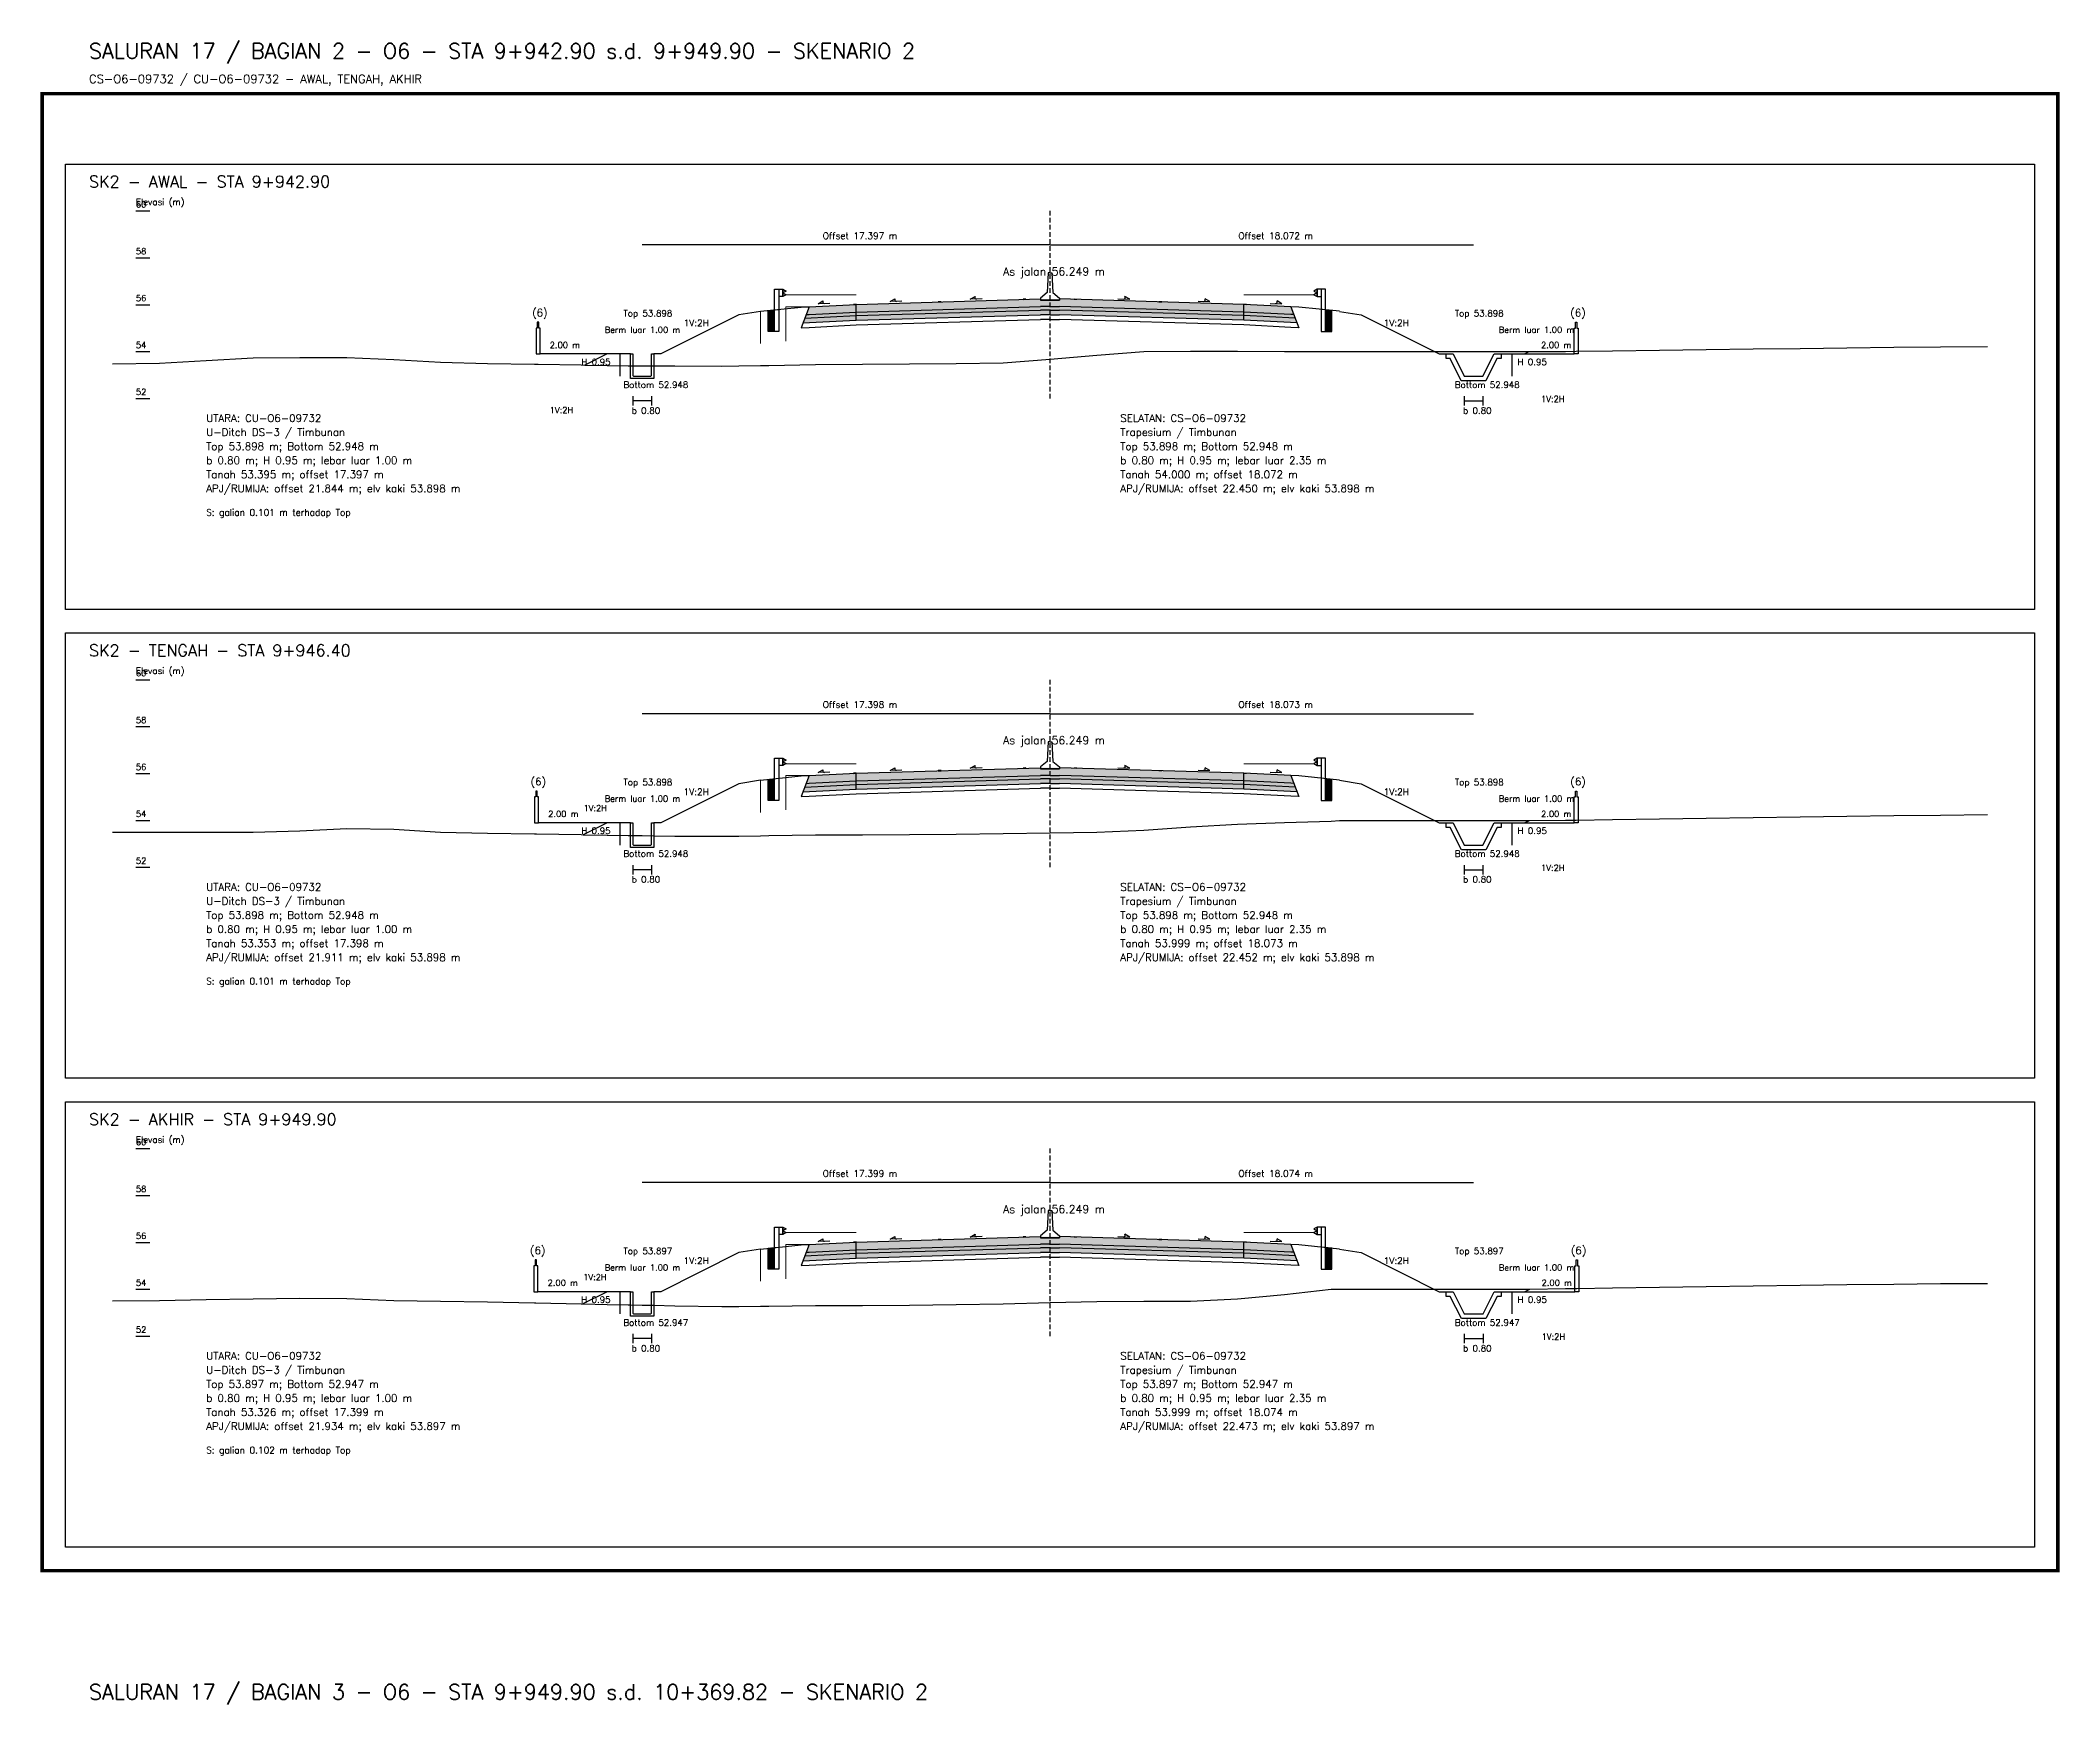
# Model space of a CAD drawing. Header units: metres. Extents: x -24715 to -24517, y 27498 to 30841.
# Drawn here: x -24618.7 to -24532.6, y 29568.7 to 29639.7 of the extents above; entities that cross this region are included whole.
import ezdxf

# ---------------------------------------------------------------- set-up
doc = ezdxf.new("R2010")
doc.units = ezdxf.units.M
doc.linetypes.add('PS_DASH', pattern=[0.3, 0.2, -0.1])
for name, color, linetype, lineweight in [('Dimensi', 230, 'Continuous', 20), ('GRS-ARSIR (HATCH)', 8, 'Continuous', 9), ('Guardrail', 20, 'Continuous', 30), ('HATCH - Beton ramping', 210, 'Continuous', 9), ('HATCH - LFA', 30, 'Continuous', 9), ('HATCH - Pavement', 50, 'Continuous', 9), ('Marka', 20, 'Continuous', 30), ('POT_ALL_GROUP', 2, 'Continuous', 70)]:
    doc.layers.add(name, color=color, linetype=linetype, lineweight=lineweight)
for name, color, linetype in [('POT_ALL_APJ', 2, 'Continuous'), ('POT_ALL_BORDER', 8, 'Continuous'), ('POT_ALL_CHANNEL2', 7, 'Continuous'), ('POT_ALL_DIM', 7, 'Continuous'), ('POT_ALL_GROUND', 1, 'Continuous'), ('POT_ALL_GUIDE', 8, 'Continuous'), ('POT_ALL_NOTE', 30, 'Continuous'), ('POT_ALL_ROAD', 4, 'Continuous')]:
    doc.layers.add(name, color=color, linetype=linetype)
doc.styles.get("Standard").update_dxf_attribs({"font": 'simplex.shx'})

# ---------------------------------------------------------------- blocks, each defined once
blk = doc.blocks.new('JALAN_ASLI_TIPIKAL_2OKT_METER')
at = {"layer": 'Guardrail', "lineweight": 9}
h = blk.add_hatch(dxfattribs=at)
h.set_pattern_fill('JIS_LC_20', color=256, scale=0.002)
h.set_pattern_definition([(45, (-29.65569, -21.99233), (-0.02828427, 0.02828427), []), (45, (-29.65489, -21.99233), (-0.02828427, 0.02828427), [])])
h.paths.add_polyline_path([(-12.025, -1.394), (-11.753, -1.394), (-11.753, -0.471), (-12.018, -0.498)])
h = blk.add_hatch(dxfattribs=at)
h.set_pattern_fill('JIS_LC_20', color=256, scale=0.002)
h.set_pattern_definition([(45, (-29.40569, -21.99233), (-0.02828427, 0.02828427), []), (45, (-29.40489, -21.99233), (-0.02828427, 0.02828427), [])])
h.paths.add_polyline_path([(12.018, -0.498), (11.753, -0.471), (11.753, -1.394), (12.025, -1.394)])
at = {"layer": 'HATCH - Beton ramping'}
h = blk.add_hatch(dxfattribs=at)
h.set_pattern_fill('AR-CONC', color=256, scale=0.0005)
h.set_pattern_definition([(50, (-28.949556, -21.99233), (0.09109233, -0.00796954), [0.009525, -0.104775]), (355, (-28.94956, -21.99233), (-0.0176217, 0.09552842), [0.00762, -0.0838203]), (100.45144, (-28.941965, -21.992995), (0.07347062, 0.08755888), [0.008095, -0.08904512]), (46.1842, (-28.94956, -21.96693), (0.13553952, -0.02102116), [0.0142875, -0.1571625]), (96.63556, (-28.93826, -21.96868), (0.11870207, 0.12371306), [0.0121425, -0.1335678]), (351.18415, (-28.94956, -21.96693), (0.11870207, 0.12371306), [0.01143, -0.12572987]), (21, (-28.936856, -21.97328), (0.0758072, -0.0511326), [0.009525, -0.104775]), (326, (-28.93686, -21.97328), (0.03090101, 0.09209398), [0.00762, -0.08382]), (71.45144, (-28.93054, -21.97754), (0.1067082, 0.04096138), [0.008095, -0.08904497]), (37.5, (-28.949556, -21.99233), (0.001544302, 0.04227752), [0, -0.082804, 0, -0.08509, 0, -0.0841375]), (7.5, (-28.949556, -21.99233), (0.03340983, 0.05009029), [0, -0.048514, 0, -0.080899, 0, -0.0320675]), (327.5, (-28.977877, -21.99233), (0.067795298, -0.002864372), [0, -0.03175, 0, -0.09906, 0, -0.131445]), (317.5, (-28.990577, -21.99233), (0.07406459, 0.01271325), [0, -0.041275, 0, -0.065786, 0, -0.093345])])
h.paths.add_polyline_path([(-8.27, -0.566), (-10.401, -0.666), (-10.461, -0.826), (-8.27, -0.716)])
h.paths.add_polyline_path([(-0.4, -0.48), (0, -0.48), (0, -0.33), (-0.4, -0.33), (-8.27, -0.566), (-8.27, -0.716)])
h = blk.add_hatch(dxfattribs=at)
h.set_pattern_fill('AR-CONC', color=256, scale=0.0005)
h.set_pattern_definition([(50, (-28.699556, -21.99233), (0.09109233, -0.00796954), [0.009525, -0.104775]), (355, (-28.69956, -21.99233), (-0.01762171, 0.09552842), [0.00762, -0.0838203]), (100.45144, (-28.691965, -21.992995), (0.07347062, 0.08755888), [0.008095, -0.08904512]), (46.1842, (-28.69956, -21.96693), (0.13553952, -0.02102116), [0.0142875, -0.1571625]), (96.63556, (-28.68826, -21.96868), (0.11870207, 0.12371306), [0.0121425, -0.1335678]), (351.18415, (-28.69956, -21.96693), (0.11870207, 0.12371306), [0.01143, -0.12572987]), (21, (-28.686856, -21.97328), (0.0758072, -0.0511326), [0.009525, -0.104775]), (326, (-28.68686, -21.97328), (0.03090101, 0.09209398), [0.00762, -0.08382]), (71.45144, (-28.68054, -21.97754), (0.10670821, 0.04096138), [0.008095, -0.08904497]), (37.5, (-28.699556, -21.99233), (0.001544302, 0.04227752), [0, -0.082804, 0, -0.08509, 0, -0.0841375]), (7.5, (-28.699556, -21.99233), (0.03340983, 0.050090287), [0, -0.048514, 0, -0.080899, 0, -0.0320675]), (327.5, (-28.727877, -21.99233), (0.067795298, -0.002864372), [0, -0.03175, 0, -0.09906, 0, -0.131445]), (317.5, (-28.740577, -21.99233), (0.07406459, 0.012713246), [0, -0.041275, 0, -0.065786, 0, -0.093345])])
h.paths.add_polyline_path([(8.27, -0.566), (10.401, -0.666), (10.461, -0.826), (8.27, -0.716)])
h.paths.add_polyline_path([(0.4, -0.48), (0, -0.48), (0, -0.33), (0.4, -0.33), (8.27, -0.566), (8.27, -0.716)])
at = {"layer": 'HATCH - LFA'}
h = blk.add_hatch(dxfattribs=at)
h.set_pattern_fill('GRAVEL', color=256, scale=0.0075)
h.set_pattern_definition([(228.012788, (-28.812396, -21.801831), (-1.524, -1.7145), [0.0256291, -2.5372863]), (184.96974, (-28.829541, -21.820881), (2.2859999991, 0.1905000109), [0.04398035, -4.3540537]), (132.510447, (-28.873356, -21.824691), (1.9050000008, -2.0954999993), [0.0310111, -3.0701042]), (267.27369, (-28.947651, -21.872316), (0.1905000004, 3.81), [0.0400503, -3.9649828]), (292.833654, (-28.949556, -21.912321), (-0.9525, 2.286), [0.0392725, -3.8879856]), (357.27369, (-28.934316, -21.948516), (-3.81, 0.1905000004), [0.0400503, -3.9649828]), (37.69424, (-28.894311, -21.950421), (-2.4764999999, -1.9050000001), [0.0529645, -5.24348365]), (72.255328, (-28.852401, -21.918036), (1.3335000004, 4.1909999999), [0.050004, -4.95039425]), (121.429566, (-28.837161, -21.870411), (-1.5240000002, 2.4764999999), [0.040186, -3.9784159]), (175.23636, (-28.858116, -21.836121), (2.0955, -0.1905), [0.0458785, -2.2480453]), (222.397438, (-28.903836, -21.832311), (-2.2859999999, -2.0955000001), [0.05933084, -5.8737579]), (138.814075, (-28.759056, -21.874221), (-1.3335, 1.143), [0.0202503, -2.0047924]), (171.469234, (-28.774296, -21.860886), (2.4765, -0.3809999996), [0.03852615, -3.8140979]), (225, (-28.8124, -21.85517), (0, -0.1905), [0.0269407, -0.242467]), (203.19859, (-28.82573, -21.832311), (0.9525, 0.381), [0.0145081, -1.4362967]), (291.80141, (-28.839066, -21.838026), (-0.1905, 0.5715), [0.0205174, -1.0053565]), (30.96376, (-28.831446, -21.857076), (0.5715, 0.381), [0.033324, -1.0774724]), (161.56505, (-28.80287, -21.83993), (0.381, -0.1905), [0.0240965, -0.5783174]), (16.38954, (-28.949556, -21.838026), (1.905, 0.5715), [0.0337566, -3.341912]), (70.346176, (-28.917171, -21.828501), (-0.762, -2.0955), [0.0283199, -2.8036662]), (293.19859, (-28.80287, -21.801831), (-0.381, 0.9525), [0.029016, -1.4217888]), (343.61046, (-28.791441, -21.828501), (-1.905, 0.5715), [0.0337566, -3.341912]), (339.443955, (-28.949556, -21.956136), (-0.9525, 0.381), [0.0325526, -1.5950801]), (294.77514, (-28.919076, -21.967566), (-0.952500001, 2.0954999995), [0.0272754, -2.7002695]), (66.80141, (-28.800966, -21.992331), (0.381, 0.9525), [0.029016, -1.4217888]), (17.354025, (-28.789536, -21.965661), (-2.4765, -0.762), [0.0319337, -3.1614282]), (69.443955, (-28.89431, -21.992331), (-0.381, -0.9525), [0.0162763, -1.6113564]), (101.30993, (-28.812396, -21.99233), (-0.1905, 0.762), [0.0097136, -0.9616496]), (165.96376, (-28.8143, -21.982806), (0.5715, -0.1905), [0.0392725, -0.7461791]), (186.009006, (-28.852401, -21.973281), (1.905, 0.1905), [0.036395, -3.6031024]), (303.69007, (-28.831446, -21.87422), (-0.1905, 0.381), [0.0274743, -0.6593832]), (353.157227, (-28.816206, -21.897081), (3.2385, -0.3809999998), [0.0479668, -4.7487007]), (60.945396, (-28.76858, -21.902796), (-0.762, -1.3335), [0.0196131, -1.9417044]), (90, (-28.75906, -21.88565), (-0.1905, 0.1905), [0.01143, -0.17907]), (120.256437, (-28.856211, -21.967566), (0.762, -1.3335), [0.026465, -2.6200456]), (48.012787, (-28.869546, -21.944706), (1.524, 1.7145), [0.0512582, -2.5116572]), (0, (-28.83526, -21.9066), (0.1905, 0.1905), [0.04953, -0.14097]), (325.304846, (-28.785726, -21.906606), (1.9050000007, -1.333499999), [0.0301207, -2.9819488]), (254.0546, (-28.76096, -21.92375), (-0.1905, -0.762), [0.0277372, -1.3591238]), (207.645975, (-28.768581, -21.950421), (-3.6195000001, -1.9049999997), [0.0451609, -4.4709348]), (175.426079, (-28.808586, -21.971376), (-2.4765, 0.1905), [0.0477772, -4.7299385])])
h.paths.add_polyline_path([(-8.27, -0.716), (-10.461, -0.826), (-10.54, -1.03), (-8.27, -0.916)])
h.paths.add_polyline_path([(-0.4, -0.68), (0, -0.68), (0, -0.48), (-0.4, -0.48), (-8.27, -0.716), (-8.27, -0.916)])
h = blk.add_hatch(dxfattribs=at)
h.set_pattern_fill('GRAVEL', color=256, scale=0.0075)
h.set_pattern_definition([(228.012788, (-28.562396, -21.801831), (-1.524, -1.7145), [0.0256291, -2.5372863]), (184.96974, (-28.579541, -21.820881), (2.2859999991, 0.1905000109), [0.04398035, -4.3540537]), (132.510447, (-28.623356, -21.824691), (1.9050000008, -2.0954999993), [0.0310111, -3.0701042]), (267.27369, (-28.697651, -21.872316), (0.1905000004, 3.81), [0.04005034, -3.9649828]), (292.833654, (-28.699556, -21.912321), (-0.9525, 2.286), [0.0392725, -3.8879856]), (357.27369, (-28.684316, -21.948516), (-3.81, 0.1905000004), [0.04005034, -3.9649828]), (37.69424, (-28.644311, -21.950421), (-2.4764999999, -1.9050000001), [0.0529645, -5.24348365]), (72.255328, (-28.602401, -21.918036), (1.3335000004, 4.1909999999), [0.050004, -4.95039425]), (121.429566, (-28.587161, -21.870411), (-1.5240000002, 2.4764999999), [0.040186, -3.9784159]), (175.23636, (-28.608116, -21.836121), (2.0955, -0.1905000003), [0.0458785, -2.2480453]), (222.397438, (-28.653836, -21.832311), (-2.2859999999, -2.0955000001), [0.05933084, -5.87375794]), (138.814075, (-28.509056, -21.874221), (-1.3335, 1.143), [0.02025034, -2.0047924]), (171.469234, (-28.524296, -21.860886), (2.4765, -0.3809999996), [0.03852615, -3.8140979]), (225, (-28.5624, -21.85517), (0, -0.1905), [0.0269407, -0.242467]), (203.19859, (-28.57573, -21.832311), (0.9525, 0.381), [0.0145081, -1.4362967]), (291.80141, (-28.589066, -21.838026), (-0.1905, 0.5715), [0.0205174, -1.0053565]), (30.96376, (-28.581446, -21.857076), (0.5715, 0.381), [0.033324, -1.0774724]), (161.56505, (-28.55287, -21.83993), (0.381, -0.1905), [0.0240965, -0.57831736]), (16.38954, (-28.699556, -21.838026), (1.905, 0.5715), [0.0337566, -3.341912]), (70.346176, (-28.667171, -21.828501), (-0.762, -2.0955), [0.0283199, -2.8036662]), (293.19859, (-28.55287, -21.801831), (-0.381, 0.9525), [0.029016, -1.4217888]), (343.61046, (-28.541441, -21.828501), (-1.905, 0.5714999999), [0.0337566, -3.341912]), (339.443955, (-28.699556, -21.956136), (-0.9525, 0.381), [0.03255264, -1.5950801]), (294.77514, (-28.669076, -21.967566), (-0.952500001, 2.0954999995), [0.0272754, -2.7002695]), (66.80141, (-28.550966, -21.992331), (0.381, 0.9525), [0.029016, -1.4217888]), (17.354025, (-28.539536, -21.965661), (-2.4765, -0.7620000002), [0.0319337, -3.1614282]), (69.443955, (-28.64431, -21.992331), (-0.381, -0.9525), [0.0162763, -1.6113564]), (101.30993, (-28.562396, -21.99233), (-0.1905, 0.762), [0.0097136, -0.9616496]), (165.96376, (-28.5643, -21.982806), (0.5715, -0.1905), [0.0392725, -0.7461791]), (186.009006, (-28.602401, -21.973281), (1.905, 0.1905), [0.036395, -3.6031024]), (303.69007, (-28.581446, -21.87422), (-0.1905, 0.381), [0.0274743, -0.6593832]), (353.157227, (-28.566206, -21.897081), (3.2385, -0.3809999998), [0.04796676, -4.7487007]), (60.945396, (-28.51858, -21.902796), (-0.762, -1.3335), [0.0196131, -1.9417044]), (90, (-28.50906, -21.88565), (-0.1905, 0.1905), [0.01143, -0.17907]), (120.256437, (-28.606211, -21.967566), (0.762, -1.3335), [0.026465, -2.62004556]), (48.012787, (-28.619546, -21.944706), (1.524, 1.7145), [0.0512582, -2.5116572]), (0, (-28.58526, -21.9066), (0.1905, 0.1905), [0.04953, -0.14097]), (325.304846, (-28.535726, -21.906606), (1.9050000007, -1.333499999), [0.0301207, -2.98194875]), (254.054604, (-28.51096, -21.92375), (-0.1905, -0.762), [0.0277372, -1.35912375]), (207.645975, (-28.518581, -21.950421), (-3.6195000001, -1.9049999997), [0.0451609, -4.4709348]), (175.426079, (-28.558586, -21.971376), (-2.4765, 0.1905), [0.0477772, -4.7299385])])
h.paths.add_polyline_path([(8.27, -0.716), (10.461, -0.826), (10.54, -1.03), (8.27, -0.916)])
h.paths.add_polyline_path([(0.4, -0.68), (0, -0.68), (0, -0.48), (0.4, -0.48), (8.27, -0.716), (8.27, -0.916)])
at = {"layer": 'HATCH - Pavement'}
h = blk.add_hatch(dxfattribs=at)
h.set_pattern_fill('AR-CONC', color=256, scale=0.001)
h.set_pattern_definition([(50, (-89.43046, -52.62889), (0.18218467, -0.01593909), [0.01905, -0.20955]), (355, (-89.43046, -52.6289), (-0.03524342, 0.19105685), [0.01524, -0.1676406]), (100.45144, (-89.41528, -52.63022), (0.14694125, 0.17511775), [0.01619, -0.17809024]), (46.1842, (-89.43046, -52.5781), (0.27107904, -0.04204233), [0.028575, -0.314325]), (96.63556, (-89.40787, -52.5816), (0.23740413, 0.2474261), [0.024285, -0.2671356]), (351.18415, (-89.43046, -52.5781), (0.2374041, 0.2474261), [0.02286, -0.2514597]), (21, (-89.40506, -52.59079), (0.1516144, -0.1022652), [0.01905, -0.20955]), (326, (-89.40506, -52.5908), (0.06180203, 0.18418797), [0.01524, -0.16764]), (71.45144, (-89.39243, -52.59931), (0.21341642, 0.08192277), [0.01619, -0.17808994]), (37.5, (-89.43046, -52.62889), (0.003088603, 0.08455504), [0, -0.165608, 0, -0.17018, 0, -0.168275]), (7.5, (-89.43046, -52.62889), (0.06681966, 0.100180575), [0, -0.097028, 0, -0.161798, 0, -0.064135]), (327.5, (-89.4871, -52.62889), (0.135590595, -0.005728744), [0, -0.0635, 0, -0.19812, 0, -0.26289]), (317.5, (-89.5125, -52.62889), (0.14812918, 0.02542649), [0, -0.08255, 0, -0.131572, 0, -0.18669])])
h.paths.add_polyline_path([(-8.27, -0.236), (-10.27, -0.336), (-10.401, -0.673), (-10.27, -0.666), (-8.27, -0.566)])
h.paths.add_polyline_path([(-0.4, -0.33), (0, -0.33), (0, 0), (-0.4, 0), (-8.27, -0.236), (-8.27, -0.566)])
h = blk.add_hatch(dxfattribs=at)
h.set_pattern_fill('AR-CONC', color=256, scale=0.001)
h.set_pattern_definition([(50, (-89.18046, -52.62889), (0.18218467, -0.01593909), [0.01905, -0.20955]), (355, (-89.18046, -52.6289), (-0.03524342, 0.19105685), [0.01524, -0.16764058]), (100.45144, (-89.16528, -52.63022), (0.14694125, 0.17511775), [0.01619, -0.17809024]), (46.1842, (-89.18046, -52.5781), (0.27107904, -0.04204233), [0.028575, -0.314325]), (96.63556, (-89.15787, -52.5816), (0.23740413, 0.2474261), [0.024285, -0.2671356]), (351.18415, (-89.18046, -52.5781), (0.2374041, 0.2474261), [0.02286, -0.2514597]), (21, (-89.15506, -52.59079), (0.1516144, -0.1022652), [0.01905, -0.20955]), (326, (-89.15506, -52.5908), (0.06180203, 0.18418797), [0.01524, -0.16764]), (71.45144, (-89.14243, -52.59931), (0.21341642, 0.08192277), [0.01619, -0.17808994]), (37.5, (-89.18046, -52.62889), (0.003088603, 0.08455504), [0, -0.165608, 0, -0.17018, 0, -0.168275]), (7.5, (-89.18046, -52.62889), (0.06681966, 0.100180575), [0, -0.097028, 0, -0.161798, 0, -0.064135]), (327.5, (-89.2371, -52.62889), (0.135590595, -0.005728744), [0, -0.0635, 0, -0.19812, 0, -0.26289]), (317.5, (-89.2625, -52.62889), (0.14812918, 0.02542649), [0, -0.08255, 0, -0.131572, 0, -0.18669])])
h.paths.add_polyline_path([(8.27, -0.236), (10.27, -0.336), (10.401, -0.673), (10.27, -0.666), (8.27, -0.566)])
h.paths.add_polyline_path([(0.4, -0.33), (0, -0.33), (0, 0), (0.4, 0), (8.27, -0.236), (8.27, -0.566)])
at = {"layer": 'Marka'}
h = blk.add_hatch(color=256, dxfattribs=at)
h.dxf.hatch_style = 1
h.paths.add_polyline_path([(-8.27, -0.23), (-8.39, -0.236), (-8.39, -0.242), (-8.27, -0.236)])
h.paths.add_polyline_path([(-4.65, -0.122), (-4.77, -0.125), (-4.77, -0.131), (-4.65, -0.128)])
h.paths.add_polyline_path([(-1.03, -0.019), (-1.03, -0.013), (-1.15, -0.017), (-1.15, -0.023)])
h = blk.add_hatch(color=256, dxfattribs=at)
h.dxf.hatch_style = 1
h.paths.add_polyline_path([(8.27, -0.23), (8.39, -0.236), (8.39, -0.242), (8.27, -0.236)])
h.paths.add_polyline_path([(4.65, -0.122), (4.77, -0.125), (4.77, -0.131), (4.65, -0.128)])
h.paths.add_polyline_path([(1.03, -0.019), (1.03, -0.013), (1.15, -0.017), (1.15, -0.023)])
for p, q in [((-8.27, -0.236), (-0.4, 0)), ((8.27, -0.236), (0.4, 0)), ((-12.353, -0.533), (-10.622, -0.354)), ((-10.27, -0.336), (-10.62, -1.234)), ((-10.62, -0.354), (-10.27, -0.336)), ((-10.461, -0.826), (-8.27, -0.716)), ((-10.401, -0.673), (-10.27, -0.666)), ((-10.27, -0.336), (-8.27, -0.236)), ((-10.27, -0.666), (-8.27, -0.566)), ((-8.27, -0.916), (-8.27, -0.236)), ((-8.27, -0.566), (-0.4, -0.33)), ((-8.27, -0.716), (-0.4, -0.48)), ((-8.27, -0.916), (-0.4, -0.68)), ((0, -0.05), (-0.4, -0.05)), ((0, -0.33), (-0.4, -0.33)), ((0, -0.48), (-0.4, -0.48)), ((0, -0.68), (-0.4, -0.68)), ((0, -0.05), (0.4, -0.05)), ((0, -0.33), (0.4, -0.33)), ((0, -0.48), (0.4, -0.48)), ((0, -0.68), (0.4, -0.68)), ((8.27, -0.566), (0.4, -0.33)), ((8.27, -0.716), (0.4, -0.48)), ((8.27, -0.916), (0.4, -0.68)), ((8.27, -0.916), (8.27, -0.236)), ((10.27, -0.336), (8.27, -0.236)), ((10.27, -0.666), (8.27, -0.566)), ((10.461, -0.826), (8.27, -0.716)), ((10.27, -0.336), (10.62, -1.234)), ((10.62, -0.354), (10.27, -0.336)), ((10.401, -0.673), (10.27, -0.666)), ((12.353, -0.533), (10.622, -0.354)), ((-10.62, -1.234), (-10.27, -1.216)), ((-10.54, -1.03), (-8.27, -0.916)), ((-10.27, -1.216), (-8.27, -1.116)), ((-8.27, -1.116), (-0.4, -0.88)), ((0, -0.88), (-0.4, -0.88)), ((0, -0.88), (0.4, -0.88)), ((8.27, -1.116), (0.4, -0.88)), ((10.54, -1.03), (8.27, -0.916)), ((10.27, -1.216), (8.27, -1.116)), ((10.62, -1.234), (10.27, -1.216))]:
    blk.add_line(p, q)
for points in [[(0, 1.11), (-0.075, 1.11), (-0.125, 0.27), (-0.4, 0.03), (-0.4, -0.05), (0, -0.05)], [(0, 1.11), (0.075, 1.11), (0.125, 0.27), (0.4, 0.03), (0.4, -0.05), (0, -0.05)], [(-6.818, -0.116), (-6.616, 0)], [(-3.401, -0.02), (-3.199, 0.096)], [(3.401, -0.02), (3.199, 0.096)], [(6.818, -0.116), (6.616, 0)], [(-9.887, -0.208), (-9.686, -0.092)], [(-9.387, -0.193), (-9.887, -0.208)], [(-6.318, -0.101), (-6.818, -0.116)], [(-2.901, -0.005), (-3.401, -0.02)], [(2.901, -0.005), (3.401, -0.02)], [(6.318, -0.101), (6.818, -0.116)], [(9.387, -0.193), (9.887, -0.208)], [(9.887, -0.208), (9.686, -0.092)]]:
    blk.add_lwpolyline(points)
for centre, start, end in [((-6.556, -0.037), 148.28164, 271.71836), ((-3.139, 0.059), 148.28164, 271.71836), ((3.139, 0.059), 268.28164, 31.71836), ((6.556, -0.037), 268.28164, 31.71836), ((-9.625, -0.129), 148.28164, 271.71836), ((9.625, -0.129), 268.28164, 31.71836)]:
    blk.add_arc(centre, 0.0711, start, end)
at = {"layer": 'Dimensi'}
for p, q in [((-8.27, 0.168), (-11.27, 0.168)), ((8.27, 0.168), (11.27, 0.168))]:
    blk.add_line(p, q, dxfattribs=at)
at = {"layer": 'GRS-ARSIR (HATCH)'}
for p, q in [((-12.353, -0.533), (-12.353, -1.909)), ((-11.27, -0.336), (-11.27, -1.803)), ((-10.27, -0.336), (-11.27, -0.336))]:
    blk.add_line(p, q, dxfattribs=at)
at = {"layer": 'Guardrail'}
for points in [[(-11.753, -1.394), (-11.753, 0.406), (-11.575, 0.406), (-11.575, -1.394), (-11.753, -1.394)], [(-11.575, 0.406), (-11.397, 0.406), (-11.397, 0.094), (-11.575, 0.094)], [(-11.397, 0.25), (-11.397, 0.406), (-11.262, 0.328), (-11.397, 0.25)], [(-11.397, 0.094), (-11.397, 0.25), (-11.262, 0.172), (-11.397, 0.094)], [(11.397, 0.25), (11.397, 0.406), (11.262, 0.328), (11.397, 0.25)], [(11.397, 0.094), (11.397, 0.25), (11.262, 0.172), (11.397, 0.094)], [(11.575, 0.406), (11.397, 0.406), (11.397, 0.094), (11.575, 0.094)], [(11.753, -1.394), (11.753, 0.406), (11.575, 0.406), (11.575, -1.394), (11.753, -1.394)], [(-11.575, -1.394), (-12.025, -1.394), (-12.018, -0.498), (-11.568, -0.453), (-11.575, -1.394)], [(11.575, -1.394), (12.025, -1.394), (12.018, -0.498), (11.568, -0.453), (11.575, -1.394)]]:
    blk.add_lwpolyline(points, dxfattribs=at)
at = {"layer": 'Marka'}
for points in [[(-8.39, -0.242), (-8.27, -0.236), (-8.27, -0.23), (-8.39, -0.236), (-8.39, -0.242)], [(8.39, -0.242), (8.27, -0.236), (8.27, -0.23), (8.39, -0.236), (8.39, -0.242)]]:
    blk.add_lwpolyline(points, dxfattribs=at)
for points in [[(-4.65, -0.122), (-4.77, -0.125), (-4.77, -0.131), (-4.65, -0.128)], [(-1.03, -0.013), (-1.15, -0.017), (-1.15, -0.023), (-1.03, -0.019)], [(1.03, -0.013), (1.15, -0.017), (1.15, -0.023), (1.03, -0.019)], [(4.65, -0.122), (4.77, -0.125), (4.77, -0.131), (4.65, -0.128)]]:
    blk.add_lwpolyline(points, close=True, dxfattribs=at)

msp = doc.modelspace()

# ---------------------------------------------------------------- linework, layer by layer
at = {"layer": 'POT_ALL_APJ', "linetype": 'Continuous'}
for points in [[(-24597.57834, 29627.38445), (-24597.57834, 29626.28004), (-24597.40834, 29626.28004), (-24597.40834, 29627.38445), (-24597.46334, 29627.38445), (-24597.46334, 29627.63445), (-24597.49334, 29627.63445), (-24597.52334, 29627.63445), (-24597.52334, 29627.38445), (-24597.57834, 29627.38445)], [(-24553.11434, 29627.38445), (-24553.11434, 29626.28004), (-24553.28434, 29626.28004), (-24553.28434, 29627.38445), (-24553.22934, 29627.38445), (-24553.22934, 29627.63445), (-24553.19934, 29627.63445), (-24553.16934, 29627.63445), (-24553.16934, 29627.38445), (-24553.11434, 29627.38445)], [(-24594.54645, 29626.28004), (-24597.40834, 29626.28004)], [(-24555.40234, 29626.28004), (-24553.28434, 29626.28004)], [(-24597.64508, 29607.38395), (-24597.64508, 29606.27954), (-24597.47508, 29606.27954), (-24597.47508, 29607.38395), (-24597.53008, 29607.38395), (-24597.53008, 29607.63395), (-24597.56008, 29607.63395), (-24597.59008, 29607.63395), (-24597.59008, 29607.38395), (-24597.64508, 29607.38395)], [(-24553.11254, 29607.38395), (-24553.11254, 29606.27954), (-24553.28254, 29606.27954), (-24553.28254, 29607.38395), (-24553.22754, 29607.38395), (-24553.22754, 29607.63395), (-24553.19754, 29607.63395), (-24553.16754, 29607.63395), (-24553.16754, 29607.38395), (-24553.11254, 29607.38395)], [(-24594.54751, 29606.27954), (-24597.47508, 29606.27954)], [(-24555.40128, 29606.27954), (-24553.28254, 29606.27954)], [(-24597.66861, 29587.38346), (-24597.66861, 29586.27905), (-24597.49861, 29586.27905), (-24597.49861, 29587.38346), (-24597.55361, 29587.38346), (-24597.55361, 29587.63346), (-24597.58361, 29587.63346), (-24597.61361, 29587.63346), (-24597.61361, 29587.38346), (-24597.66861, 29587.38346)], [(-24553.09121, 29587.38346), (-24553.09121, 29586.27905), (-24553.26121, 29586.27905), (-24553.26121, 29587.38346), (-24553.20621, 29587.38346), (-24553.20621, 29587.63346), (-24553.17621, 29587.63346), (-24553.14621, 29587.63346), (-24553.14621, 29587.38346), (-24553.09121, 29587.38346)], [(-24594.54857, 29586.27905), (-24597.49861, 29586.27905)], [(-24555.40021, 29586.27905), (-24553.26121, 29586.27905)]]:
    msp.add_lwpolyline(points, dxfattribs=at)
at = {"layer": 'POT_ALL_BORDER', "linetype": 'Continuous'}
for points in [[(-24617.64939, 29634.3816), (-24533.64939, 29634.3816), (-24533.64939, 29615.3816), (-24617.64939, 29615.3816), (-24617.64939, 29634.3816)], [(-24617.64939, 29614.3816), (-24533.64939, 29614.3816), (-24533.64939, 29595.3816), (-24617.64939, 29595.3816), (-24617.64939, 29614.3816)], [(-24617.64939, 29594.3816), (-24533.64939, 29594.3816), (-24533.64939, 29575.3816), (-24617.64939, 29575.3816), (-24617.64939, 29594.3816)]]:
    msp.add_lwpolyline(points, dxfattribs=at)
at = {"layer": 'POT_ALL_CHANNEL2', "linetype": 'Continuous'}
for points in [[(-24592.64645, 29626.28004), (-24592.54645, 29626.28004), (-24592.54645, 29625.23004), (-24593.54645, 29625.23004), (-24593.54645, 29626.28004), (-24593.44645, 29626.28004), (-24593.44645, 29625.36004), (-24593.41645, 29625.33004), (-24592.67645, 29625.33004), (-24592.64645, 29625.36004), (-24592.64645, 29626.28004)], [(-24558.75234, 29626.28004), (-24558.45234, 29626.28004), (-24557.97734, 29625.33004), (-24557.17734, 29625.33004), (-24556.70234, 29626.28004), (-24556.40234, 29626.28004), (-24556.40234, 29626.08004), (-24556.57873, 29626.08004), (-24557.05373, 29625.13004), (-24558.10095, 29625.13004), (-24558.57595, 29626.08004), (-24558.75234, 29626.08004), (-24558.75234, 29626.28004)], [(-24592.64751, 29606.27954), (-24592.54751, 29606.27954), (-24592.54751, 29605.22954), (-24593.54751, 29605.22954), (-24593.54751, 29606.27954), (-24593.44751, 29606.27954), (-24593.44751, 29605.35954), (-24593.41751, 29605.32954), (-24592.67751, 29605.32954), (-24592.64751, 29605.35954), (-24592.64751, 29606.27954)], [(-24558.75128, 29606.27954), (-24558.45128, 29606.27954), (-24557.97628, 29605.32954), (-24557.17628, 29605.32954), (-24556.70128, 29606.27954), (-24556.40128, 29606.27954), (-24556.40128, 29606.07954), (-24556.57767, 29606.07954), (-24557.05267, 29605.12954), (-24558.09988, 29605.12954), (-24558.57488, 29606.07954), (-24558.75128, 29606.07954), (-24558.75128, 29606.27954)], [(-24592.64857, 29586.27905), (-24592.54857, 29586.27905), (-24592.54857, 29585.22905), (-24593.54857, 29585.22905), (-24593.54857, 29586.27905), (-24593.44857, 29586.27905), (-24593.44857, 29585.35905), (-24593.41857, 29585.32905), (-24592.67857, 29585.32905), (-24592.64857, 29585.35905), (-24592.64857, 29586.27905)], [(-24558.75021, 29586.27905), (-24558.45021, 29586.27905), (-24557.97521, 29585.32905), (-24557.17521, 29585.32905), (-24556.70021, 29586.27905), (-24556.40021, 29586.27905), (-24556.40021, 29586.07905), (-24556.57661, 29586.07905), (-24557.05161, 29585.12905), (-24558.09882, 29585.12905), (-24558.57382, 29586.07905), (-24558.75021, 29586.07905), (-24558.75021, 29586.27905)]]:
    msp.add_lwpolyline(points, dxfattribs=at)
at = {"layer": 'POT_ALL_DIM', "linetype": 'Continuous'}
for points in [[(-24575.64939, 29630.93092), (-24593.04645, 29630.93092)], [(-24575.64939, 29630.93092), (-24557.57734, 29630.93092)], [(-24593.99645, 29626.28004), (-24593.99645, 29625.33004)], [(-24555.95234, 29626.28004), (-24555.95234, 29625.33004)], [(-24593.44645, 29624.48004), (-24593.44645, 29624.08004)], [(-24592.64645, 29624.48004), (-24592.64645, 29624.08004)], [(-24557.97734, 29624.48004), (-24557.97734, 29624.08004)], [(-24557.17734, 29624.48004), (-24557.17734, 29624.08004)], [(-24592.64645, 29624.28004), (-24593.44645, 29624.28004)], [(-24557.97734, 29624.28004), (-24557.17734, 29624.28004)], [(-24575.64939, 29610.93096), (-24593.04751, 29610.93096)], [(-24575.64939, 29610.93096), (-24557.57628, 29610.93096)], [(-24593.99751, 29606.27954), (-24593.99751, 29605.32954)], [(-24555.95128, 29606.27954), (-24555.95128, 29605.32954)], [(-24593.44751, 29604.47954), (-24593.44751, 29604.07954)], [(-24592.64751, 29604.27954), (-24593.44751, 29604.27954)], [(-24592.64751, 29604.47954), (-24592.64751, 29604.07954)], [(-24557.97628, 29604.47954), (-24557.97628, 29604.07954)], [(-24557.97628, 29604.27954), (-24557.17628, 29604.27954)], [(-24557.17628, 29604.47954), (-24557.17628, 29604.07954)], [(-24575.64939, 29590.931), (-24593.04857, 29590.931)], [(-24575.64939, 29590.931), (-24557.57521, 29590.931)], [(-24593.99857, 29586.27905), (-24593.99857, 29585.32905)], [(-24555.95021, 29586.27905), (-24555.95021, 29585.32905)], [(-24593.44857, 29584.47905), (-24593.44857, 29584.07905)], [(-24592.64857, 29584.27905), (-24593.44857, 29584.27905)], [(-24592.64857, 29584.47905), (-24592.64857, 29584.07905)], [(-24557.97521, 29584.47905), (-24557.97521, 29584.07905)], [(-24557.97521, 29584.27905), (-24557.17521, 29584.27905)], [(-24557.17521, 29584.47905), (-24557.17521, 29584.07905)]]:
    msp.add_lwpolyline(points, dxfattribs=at)
at = {"layer": 'POT_ALL_GROUND', "linetype": 'Continuous'}
for points in [[(-24615.64939, 29625.86519), (-24613.64939, 29625.88326), (-24611.64939, 29625.99927), (-24609.64939, 29626.11557), (-24607.64939, 29626.1316), (-24605.64939, 29626.1316), (-24603.64939, 29626.04456), (-24601.64939, 29625.92324), (-24599.64939, 29625.87051), (-24597.64939, 29625.83977), (-24597.49334, 29625.83737), (-24595.64939, 29625.80903), (-24595.49334, 29625.80664), (-24594.54645, 29625.79208), (-24593.64939, 29625.77968), (-24593.54645, 29625.7791), (-24593.04645, 29625.77625), (-24592.54645, 29625.7734), (-24591.64939, 29625.76829), (-24589.64939, 29625.76327), (-24588.91931, 29625.77125), (-24588.00267, 29625.7826), (-24587.64939, 29625.78885), (-24585.64939, 29625.82421), (-24583.64939, 29625.85067), (-24581.64939, 29625.85688), (-24579.64939, 29625.87047), (-24577.64939, 29625.90791), (-24575.64939, 29626.06214), (-24573.64939, 29626.2302), (-24571.64939, 29626.38827), (-24569.64939, 29626.40111), (-24567.64939, 29626.39618), (-24565.64939, 29626.39156), (-24563.64939, 29626.38156), (-24563.29612, 29626.38144), (-24562.37948, 29626.38126), (-24561.64939, 29626.38122), (-24559.64939, 29626.38097), (-24558.75234, 29626.3809), (-24557.64939, 29626.38111), (-24557.57734, 29626.38112), (-24556.40234, 29626.38135), (-24555.64939, 29626.38149), (-24555.40234, 29626.38154), (-24555.19934, 29626.38158), (-24553.64939, 29626.38834), (-24553.19934, 29626.39466), (-24551.64939, 29626.41642), (-24549.64939, 29626.4445), (-24547.64939, 29626.46855), (-24545.64939, 29626.49326), (-24543.64939, 29626.51817), (-24541.64939, 29626.54285), (-24539.64939, 29626.56481), (-24537.64939, 29626.58404), (-24535.64939, 29626.60282)], [(-24615.64939, 29605.88241), (-24613.64939, 29605.87359), (-24611.64939, 29605.87463), (-24609.64939, 29605.87939), (-24607.64939, 29605.93987), (-24605.64939, 29606.03852), (-24603.64939, 29606.00728), (-24601.64939, 29605.8822), (-24599.64939, 29605.84395), (-24597.64939, 29605.80776), (-24597.56008, 29605.80623), (-24595.64939, 29605.77458), (-24595.56008, 29605.77321), (-24594.54751, 29605.75764), (-24593.64939, 29605.74384), (-24593.54751, 29605.74227), (-24593.04751, 29605.73459), (-24592.54751, 29605.7269), (-24591.64939, 29605.71432), (-24589.64939, 29605.70324), (-24588.91931, 29605.71122), (-24588.00267, 29605.72555), (-24587.64939, 29605.7318), (-24585.64939, 29605.76003), (-24583.64939, 29605.77204), (-24581.64939, 29605.78262), (-24579.64939, 29605.79605), (-24577.64939, 29605.81962), (-24575.64939, 29605.84749), (-24573.64939, 29605.8775), (-24571.64939, 29605.96325), (-24569.64939, 29606.10313), (-24567.64939, 29606.22113), (-24565.64939, 29606.29664), (-24563.64939, 29606.35632), (-24563.29612, 29606.37962), (-24562.37948, 29606.3816), (-24561.64939, 29606.38156), (-24559.64939, 29606.38118), (-24558.75128, 29606.38088), (-24557.64939, 29606.38062), (-24557.57628, 29606.38063), (-24556.40128, 29606.38098), (-24555.64939, 29606.38123), (-24555.40128, 29606.38131), (-24555.19754, 29606.38138), (-24553.64939, 29606.3923), (-24553.19754, 29606.39908), (-24551.64939, 29606.4223), (-24549.64939, 29606.4523), (-24547.64939, 29606.4823), (-24545.64939, 29606.51086), (-24543.64939, 29606.53894), (-24541.64939, 29606.56254), (-24539.64939, 29606.58614), (-24537.64939, 29606.60973), (-24535.64939, 29606.63127)], [(-24615.64939, 29585.88686), (-24613.64939, 29585.90602), (-24611.64939, 29585.9428), (-24609.64939, 29585.97141), (-24607.64939, 29586.00578), (-24605.64939, 29585.99155), (-24603.64939, 29585.90209), (-24601.64939, 29585.87829), (-24599.64939, 29585.84825), (-24597.64939, 29585.80558), (-24597.58361, 29585.80418), (-24595.64939, 29585.76291), (-24595.58361, 29585.76151), (-24594.54857, 29585.73943), (-24593.64939, 29585.72025), (-24593.54857, 29585.7181), (-24593.04857, 29585.7075), (-24592.54857, 29585.69804), (-24591.64939, 29585.68104), (-24589.64939, 29585.64895), (-24588.91931, 29585.65229), (-24588.00267, 29585.66154), (-24587.64939, 29585.66386), (-24585.64939, 29585.69057), (-24583.64939, 29585.69341), (-24581.64939, 29585.70821), (-24579.64939, 29585.73102), (-24577.64939, 29585.76663), (-24575.64939, 29585.81319), (-24573.64939, 29585.86004), (-24571.64939, 29585.87527), (-24569.64939, 29585.87911), (-24567.64939, 29585.97529), (-24565.64939, 29586.15605), (-24563.64939, 29586.3816), (-24563.29612, 29586.3816), (-24562.37948, 29586.3816), (-24561.64939, 29586.3815), (-24559.64939, 29586.38045), (-24558.75021, 29586.38038), (-24557.64939, 29586.38089), (-24557.57521, 29586.38092), (-24556.40021, 29586.38138), (-24555.64939, 29586.38424), (-24555.40021, 29586.3878), (-24555.17621, 29586.39101), (-24553.64939, 29586.41286), (-24553.17621, 29586.42111), (-24551.64939, 29586.44741), (-24549.64939, 29586.47293), (-24547.64939, 29586.49876), (-24545.64939, 29586.52562), (-24543.64939, 29586.55247), (-24541.64939, 29586.57932), (-24539.64939, 29586.60618), (-24537.64939, 29586.6316), (-24535.64939, 29586.6316)]]:
    msp.add_lwpolyline(points, dxfattribs=at)
at = {"layer": 'POT_ALL_GROUP', "linetype": 'Continuous', "lineweight": 70, "const_width": 0.15}
msp.add_lwpolyline([(-24618.64939, 29637.3816), (-24532.64939, 29637.3816), (-24532.64939, 29574.3816), (-24618.64939, 29574.3816), (-24618.64939, 29637.3816)], dxfattribs=at)
at = {"layer": 'POT_ALL_GUIDE', "linetype": 'Continuous'}
for points in [[(-24614.64939, 29632.3816), (-24614.04939, 29632.3816)], [(-24614.64939, 29630.3816), (-24614.04939, 29630.3816)], [(-24614.64939, 29628.3816), (-24614.04939, 29628.3816)], [(-24614.64939, 29626.3816), (-24614.04939, 29626.3816)], [(-24614.64939, 29624.3816), (-24614.04939, 29624.3816)], [(-24614.64939, 29612.3816), (-24614.04939, 29612.3816)], [(-24614.64939, 29610.3816), (-24614.04939, 29610.3816)], [(-24614.64939, 29608.3816), (-24614.04939, 29608.3816)], [(-24614.64939, 29606.3816), (-24614.04939, 29606.3816)], [(-24614.64939, 29604.3816), (-24614.04939, 29604.3816)], [(-24614.64939, 29592.3816), (-24614.04939, 29592.3816)], [(-24614.64939, 29590.3816), (-24614.04939, 29590.3816)], [(-24614.64939, 29588.3816), (-24614.04939, 29588.3816)], [(-24614.64939, 29586.3816), (-24614.04939, 29586.3816)], [(-24614.64939, 29584.3816), (-24614.04939, 29584.3816)]]:
    msp.add_lwpolyline(points, dxfattribs=at)
at = {"layer": 'POT_ALL_GUIDE', "linetype": 'PS_DASH'}
for points in [[(-24575.64939, 29624.3816), (-24575.64939, 29632.3816)], [(-24575.64939, 29604.3816), (-24575.64939, 29612.3816)], [(-24575.64939, 29584.3816), (-24575.64939, 29592.3816)]]:
    msp.add_lwpolyline(points, dxfattribs=at)
at = {"layer": 'POT_ALL_ROAD', "linetype": 'Continuous'}
for points in [[(-24588.00267, 29628.09753), (-24588.91931, 29627.9436), (-24592.24645, 29626.28004), (-24592.54645, 29626.28004)], [(-24563.29612, 29628.09753), (-24562.37948, 29627.9436), (-24559.05234, 29626.28004), (-24558.75234, 29626.28004)], [(-24594.54645, 29626.28004), (-24595.49334, 29625.80664)], [(-24593.54645, 29626.28004), (-24594.54645, 29626.28004)], [(-24556.40234, 29626.28004), (-24555.40234, 29626.28004)], [(-24555.40234, 29626.28004), (-24555.19934, 29626.38158)], [(-24588.00267, 29608.09756), (-24588.91931, 29607.94364), (-24592.24751, 29606.27954), (-24592.54751, 29606.27954)], [(-24563.29612, 29608.09756), (-24562.37948, 29607.94364), (-24559.05128, 29606.27954), (-24558.75128, 29606.27954)], [(-24555.40128, 29606.27954), (-24555.19754, 29606.38138)], [(-24594.54751, 29606.27954), (-24595.56008, 29605.77321)], [(-24593.54751, 29606.27954), (-24594.54751, 29606.27954)], [(-24556.40128, 29606.27954), (-24555.40128, 29606.27954)], [(-24588.00267, 29588.0976), (-24588.91931, 29587.94368), (-24592.24857, 29586.27905), (-24592.54857, 29586.27905)], [(-24563.29612, 29588.0976), (-24562.37948, 29587.94368), (-24559.05021, 29586.27905), (-24558.75021, 29586.27905)], [(-24594.54857, 29586.27905), (-24595.58361, 29585.76151)], [(-24593.54857, 29586.27905), (-24594.54857, 29586.27905)], [(-24556.40021, 29586.27905), (-24555.40021, 29586.27905)], [(-24555.40021, 29586.27905), (-24555.17621, 29586.39101)]]:
    msp.add_lwpolyline(points, dxfattribs=at)

# ---------------------------------------------------------------- block references
at = {"layer": 'POT_ALL_ROAD'}
for p in [(-24575.64939, 29628.63092), (-24575.64939, 29608.63096), (-24575.64939, 29588.631)]:
    msp.add_blockref('JALAN_ASLI_TIPIKAL_2OKT_METER', p, dxfattribs=at)

# ---------------------------------------------------------------- texts
at = {"layer": 'POT_ALL_APJ'}
for s, height, p in [('(6)', 0.32, (-24597.74334, 29627.88004)), ('(6)', 0.32, (-24553.44934, 29627.88004)), ('2.00 m', 0.26, (-24596.99334, 29626.53004)), ('2.00 m', 0.26, (-24554.69934, 29626.53004)), ('(6)', 0.32, (-24597.81008, 29607.87954)), ('(6)', 0.32, (-24553.44754, 29607.87954)), ('2.00 m', 0.26, (-24597.06008, 29606.52954)), ('2.00 m', 0.26, (-24554.69754, 29606.52954)), ('(6)', 0.32, (-24597.83361, 29587.87905)), ('(6)', 0.32, (-24553.42621, 29587.87905)), ('2.00 m', 0.26, (-24597.08361, 29586.52905)), ('2.00 m', 0.26, (-24554.67621, 29586.52905))]:
    msp.add_text(s, height=height, dxfattribs=at).set_placement(p)
at = {"layer": 'POT_ALL_CHANNEL2'}
for s, height, p in [('Top 53.898', 0.27, (-24593.84645, 29627.88004)), ('Top 53.898', 0.27, (-24558.37734, 29627.88004)), ('Bottom 52.948', 0.27, (-24593.84645, 29624.83004)), ('Bottom 52.948', 0.27, (-24558.37734, 29624.83004)), ('UTARA: CU-O6-09732', 0.32, (-24611.64939, 29623.3816)), ('SELATAN: CS-O6-09732', 0.32, (-24572.64939, 29623.3816)), ('Top 53.898', 0.27, (-24593.84751, 29607.87954)), ('Top 53.898', 0.27, (-24558.37628, 29607.87954)), ('Bottom 52.948', 0.27, (-24593.84751, 29604.82954)), ('Bottom 52.948', 0.27, (-24558.37628, 29604.82954)), ('UTARA: CU-O6-09732', 0.32, (-24611.64939, 29603.3816)), ('SELATAN: CS-O6-09732', 0.32, (-24572.64939, 29603.3816)), ('Top 53.897', 0.27, (-24593.84857, 29587.87905)), ('Top 53.897', 0.27, (-24558.37521, 29587.87905)), ('Bottom 52.947', 0.27, (-24593.84857, 29584.82905)), ('Bottom 52.947', 0.27, (-24558.37521, 29584.82905)), ('UTARA: CU-O6-09732', 0.32, (-24611.64939, 29583.3816)), ('SELATAN: CS-O6-09732', 0.32, (-24572.64939, 29583.3816))]:
    msp.add_text(s, height=height, dxfattribs=at).set_placement(p)
at = {"layer": 'POT_ALL_DIM'}
for s, height, p in [('SK2 - AWAL - STA 9+942.90', 0.5, (-24616.64939, 29633.3816)), ('60', 0.26, (-24614.64939, 29632.5316)), ('Elevasi (m)', 0.27, (-24614.64939, 29632.6316)), ('Offset 17.397 m', 0.28, (-24585.34792, 29631.18092)), ('Offset 18.072 m', 0.28, (-24567.61337, 29631.18092)), ('58', 0.26, (-24614.64939, 29630.5316)), ('As jalan 56.249 m', 0.34, (-24577.64939, 29629.63092)), ('56', 0.26, (-24614.64939, 29628.5316)), ('Berm luar 1.00 m', 0.26, (-24594.64645, 29627.18004)), ('1V:2H', 0.28, (-24591.28288, 29627.46182)), ('1V:2H', 0.28, (-24561.41591, 29627.46182)), ('Berm luar 1.00 m', 0.26, (-24556.50234, 29627.18004)), ('54', 0.26, (-24614.64939, 29626.5316)), ('H 0.95', 0.27, (-24595.64645, 29625.80504)), ('H 0.95', 0.27, (-24555.70234, 29625.80504)), ('52', 0.26, (-24614.64939, 29624.5316)), ('1V:2H', 0.26, (-24554.69934, 29624.23004)), ('1V:2H', 0.26, (-24596.99334, 29623.75664)), ('b 0.80', 0.27, (-24593.49645, 29623.73004)), ('b 0.80', 0.27, (-24558.02734, 29623.73004)), ('U-Ditch DS-3 / Timbunan', 0.32, (-24611.64939, 29622.7816)), ('Trapesium / Timbunan', 0.32, (-24572.64939, 29622.7816)), ('Top 53.898 m; Bottom 52.948 m', 0.32, (-24611.64939, 29622.1816)), ('b 0.80 m; H 0.95 m; lebar luar 1.00 m', 0.32, (-24611.64939, 29621.5816)), ('Top 53.898 m; Bottom 52.948 m', 0.32, (-24572.64939, 29622.1816)), ('b 0.80 m; H 0.95 m; lebar luar 2.35 m', 0.32, (-24572.64939, 29621.5816)), ('Tanah 53.395 m; offset 17.397 m', 0.32, (-24611.64939, 29620.9816)), ('Tanah 54.000 m; offset 18.072 m', 0.32, (-24572.64939, 29620.9816)), ('APJ/RUMIJA: offset 21.844 m; elv kaki 53.898 m', 0.32, (-24611.64939, 29620.3816)), ('APJ/RUMIJA: offset 22.450 m; elv kaki 53.898 m', 0.32, (-24572.64939, 29620.3816)), ('SK2 - TENGAH - STA 9+946.40', 0.5, (-24616.64939, 29613.3816)), ('60', 0.26, (-24614.64939, 29612.5316)), ('Elevasi (m)', 0.27, (-24614.64939, 29612.6316)), ('58', 0.26, (-24614.64939, 29610.5316)), ('Offset 17.398 m', 0.28, (-24585.34845, 29611.18096)), ('Offset 18.073 m', 0.28, (-24567.61284, 29611.18096)), ('As jalan 56.249 m', 0.34, (-24577.64939, 29609.63096)), ('56', 0.26, (-24614.64939, 29608.5316)), ('Berm luar 1.00 m', 0.26, (-24594.64751, 29607.17954)), ('1V:2H', 0.28, (-24591.28341, 29607.46159)), ('1V:2H', 0.28, (-24561.41538, 29607.46159)), ('Berm luar 1.00 m', 0.26, (-24556.50128, 29607.17954)), ('54', 0.26, (-24614.64939, 29606.5316)), ('1V:2H', 0.26, (-24595.5538, 29606.77637)), ('H 0.95', 0.27, (-24595.64751, 29605.80454)), ('H 0.95', 0.27, (-24555.70128, 29605.80454)), ('52', 0.26, (-24614.64939, 29604.5316)), ('b 0.80', 0.27, (-24593.49751, 29603.72954)), ('b 0.80', 0.27, (-24558.02628, 29603.72954)), ('1V:2H', 0.26, (-24554.69754, 29604.22954)), ('U-Ditch DS-3 / Timbunan', 0.32, (-24611.64939, 29602.7816)), ('Trapesium / Timbunan', 0.32, (-24572.64939, 29602.7816)), ('Top 53.898 m; Bottom 52.948 m', 0.32, (-24611.64939, 29602.1816)), ('Top 53.898 m; Bottom 52.948 m', 0.32, (-24572.64939, 29602.1816)), ('Tanah 53.353 m; offset 17.398 m', 0.32, (-24611.64939, 29600.9816)), ('b 0.80 m; H 0.95 m; lebar luar 1.00 m', 0.32, (-24611.64939, 29601.5816)), ('Tanah 53.999 m; offset 18.073 m', 0.32, (-24572.64939, 29600.9816)), ('b 0.80 m; H 0.95 m; lebar luar 2.35 m', 0.32, (-24572.64939, 29601.5816)), ('APJ/RUMIJA: offset 21.911 m; elv kaki 53.898 m', 0.32, (-24611.64939, 29600.3816)), ('APJ/RUMIJA: offset 22.452 m; elv kaki 53.898 m', 0.32, (-24572.64939, 29600.3816)), ('SK2 - AKHIR - STA 9+949.90', 0.5, (-24616.64939, 29593.3816)), ('60', 0.26, (-24614.64939, 29592.5316)), ('Elevasi (m)', 0.27, (-24614.64939, 29592.6316)), ('Offset 17.399 m', 0.28, (-24585.34898, 29591.181)), ('Offset 18.074 m', 0.28, (-24567.6123, 29591.181)), ('58', 0.26, (-24614.64939, 29590.5316)), ('As jalan 56.249 m', 0.34, (-24577.64939, 29589.631)), ('56', 0.26, (-24614.64939, 29588.5316)), ('Berm luar 1.00 m', 0.26, (-24594.64857, 29587.17905)), ('1V:2H', 0.28, (-24591.28394, 29587.46137)), ('1V:2H', 0.28, (-24561.41485, 29587.46137)), ('Berm luar 1.00 m', 0.26, (-24556.50021, 29587.17905)), ('54', 0.26, (-24614.64939, 29586.5316)), ('1V:2H', 0.26, (-24595.56609, 29586.77028)), ('H 0.95', 0.27, (-24595.64857, 29585.80405)), ('H 0.95', 0.27, (-24555.70021, 29585.80405)), ('52', 0.26, (-24614.64939, 29584.5316)), ('b 0.80', 0.27, (-24593.49857, 29583.72905)), ('b 0.80', 0.27, (-24558.02521, 29583.72905)), ('1V:2H', 0.26, (-24554.67621, 29584.22905)), ('U-Ditch DS-3 / Timbunan', 0.32, (-24611.64939, 29582.7816)), ('Trapesium / Timbunan', 0.32, (-24572.64939, 29582.7816)), ('Top 53.897 m; Bottom 52.947 m', 0.32, (-24611.64939, 29582.1816)), ('Top 53.897 m; Bottom 52.947 m', 0.32, (-24572.64939, 29582.1816)), ('b 0.80 m; H 0.95 m; lebar luar 1.00 m', 0.32, (-24611.64939, 29581.5816)), ('b 0.80 m; H 0.95 m; lebar luar 2.35 m', 0.32, (-24572.64939, 29581.5816)), ('Tanah 53.326 m; offset 17.399 m', 0.32, (-24611.64939, 29580.9816)), ('APJ/RUMIJA: offset 21.934 m; elv kaki 53.897 m', 0.32, (-24611.64939, 29580.3816)), ('Tanah 53.999 m; offset 18.074 m', 0.32, (-24572.64939, 29580.9816)), ('APJ/RUMIJA: offset 22.473 m; elv kaki 53.897 m', 0.32, (-24572.64939, 29580.3816))]:
    msp.add_text(s, height=height, dxfattribs=at).set_placement(p)
at = {"layer": 'POT_ALL_GROUP', "lineweight": 0}
for s, height, p in [('SALURAN 17 / BAGIAN 2 - O6 - STA 9+942.90 s.d. 9+949.90 - SKENARIO 2', 0.65, (-24616.64939, 29638.8816)), ('CS-O6-09732 / CU-O6-09732 - AWAL, TENGAH, AKHIR', 0.36, (-24616.64939, 29637.8316)), ('SALURAN 17 / BAGIAN 3 - O6 - STA 9+949.90 s.d. 10+369.82 - SKENARIO 2', 0.65, (-24616.64939, 29568.8816))]:
    msp.add_text(s, height=height, dxfattribs=at).set_placement(p)
at = {"layer": 'POT_ALL_NOTE'}
for s, p in [('S: galian 0.101 m terhadap Top', (-24611.64939, 29619.3816)), ('S: galian 0.101 m terhadap Top', (-24611.64939, 29599.3816)), ('S: galian 0.102 m terhadap Top', (-24611.64939, 29579.3816))]:
    msp.add_text(s, height=0.28, dxfattribs=at).set_placement(p)

doc.saveas('drawing.dxf')
